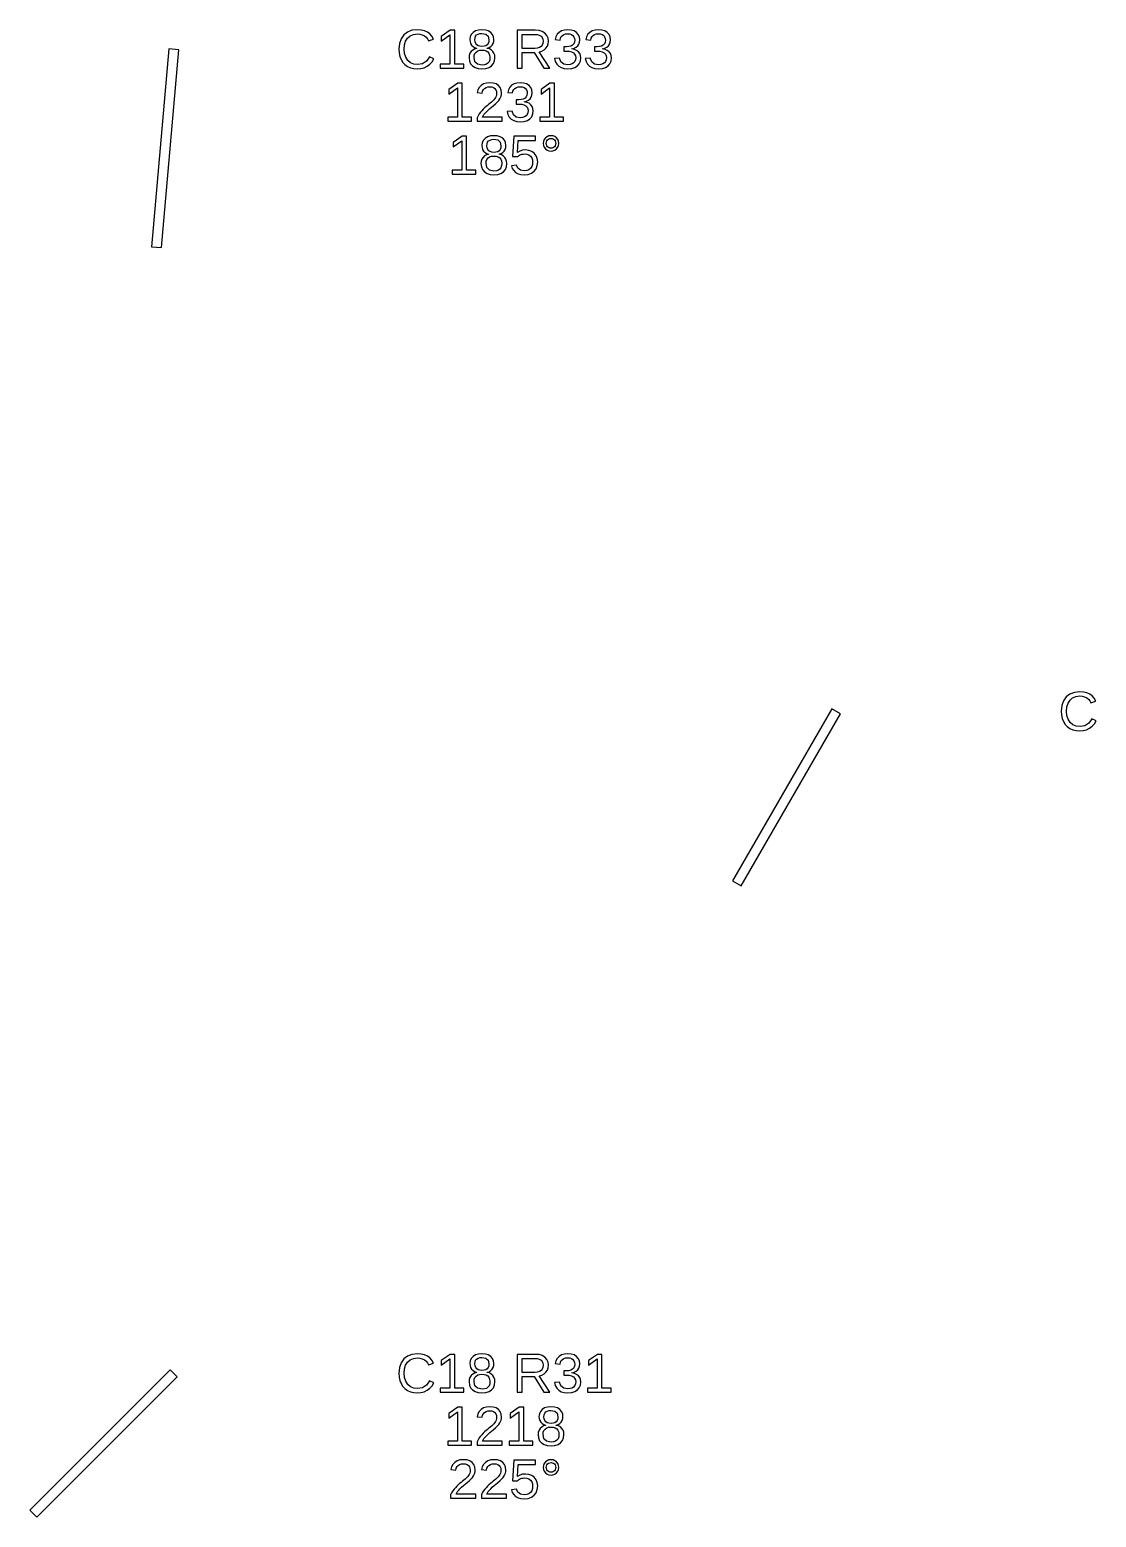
# Model space of a CAD drawing. Extents: x 206 to 2890, y 20 to 453.
# Drawn here: x 1902.3 to 2063.3, y 28.3 to 252.9 of the extents above; entities that cross this region are included whole.
import ezdxf

# ---------------------------------------------------------------- set-up
doc = ezdxf.new("R2010")
doc.units = 0
doc.layers.get('0').update_dxf_attribs({"linetype": 'CONTINUOUS'})

msp = doc.modelspace()

# ---------------------------------------------------------------- linework, layer by layer
for points in [[(1961.31, 247.093), (1961.81, 247.222), (1962.26, 247.437), (1962.66, 247.734), (1962.99, 248.109), (1963.26, 248.564), (1962.62, 248.881), (1962.15, 248.219), (1961.55, 247.821), (1960.81, 247.689), (1960.23, 247.76), (1959.73, 247.974), (1959.32, 248.33), (1959.01, 248.803), (1958.83, 249.368), (1958.77, 250.024), (1958.83, 250.685), (1959, 251.244), (1959.3, 251.703), (1959.7, 252.043), (1960.19, 252.247), (1960.78, 252.315), (1961.16, 252.286), (1961.51, 252.198), (1961.83, 252.051), (1962.09, 251.848), (1962.31, 251.593), (1962.47, 251.286), (1963.2, 251.53), (1962.97, 251.961), (1962.67, 252.315), (1962.3, 252.592), (1961.86, 252.791), (1961.35, 252.91), (1960.77, 252.95), (1959.96, 252.863), (1959.28, 252.604), (1958.72, 252.173), (1958.31, 251.589), (1958.06, 250.873), (1957.98, 250.024), (1958.02, 249.441), (1958.13, 248.913), (1958.31, 248.44), (1958.56, 248.028), (1958.89, 247.685), (1959.27, 247.41), (1959.72, 247.21), (1960.22, 247.09), (1960.77, 247.05)], [(1967.8, 247.754), (1966.41, 247.754), (1966.41, 252.864), (1965.73, 252.864), (1964.37, 251.933), (1964.37, 251.241), (1965.67, 252.165), (1965.67, 247.754), (1964.21, 247.754), (1964.21, 247.132), (1967.8, 247.132)], [(1971.11, 247.099), (1971.59, 247.247), (1971.98, 247.494), (1972.26, 247.828), (1972.42, 248.24), (1972.48, 248.731), (1972.45, 249.087), (1972.34, 249.401), (1972.17, 249.672), (1971.94, 249.892), (1971.66, 250.047), (1971.32, 250.138), (1971.32, 250.155), (1971.61, 250.247), (1971.86, 250.401), (1972.06, 250.614), (1972.22, 250.873), (1972.31, 251.159), (1972.34, 251.473), (1972.28, 251.895), (1972.12, 252.254), (1971.85, 252.551), (1971.48, 252.773), (1971.04, 252.906), (1970.51, 252.95), (1970, 252.905), (1969.56, 252.769), (1969.19, 252.543), (1968.92, 252.244), (1968.76, 251.89), (1968.7, 251.481), (1968.73, 251.167), (1968.82, 250.881), (1968.97, 250.623), (1969.18, 250.407), (1969.42, 250.248), (1969.71, 250.146), (1969.71, 250.13), (1969.4, 250.042), (1969.13, 249.888), (1968.89, 249.666), (1968.71, 249.391), (1968.61, 249.077), (1968.57, 248.722), (1968.63, 248.229), (1968.8, 247.816), (1969.09, 247.486), (1969.48, 247.244), (1969.96, 247.099), (1970.53, 247.05)], [(1970.21, 250.452), (1969.94, 250.538), (1969.73, 250.681), (1969.58, 250.88), (1969.48, 251.13), (1969.45, 251.432), (1969.48, 251.728), (1969.57, 251.971), (1969.72, 252.16), (1969.93, 252.296), (1970.19, 252.377), (1970.51, 252.405), (1971.1, 252.297), (1971.46, 251.972), (1971.58, 251.432), (1971.55, 251.11), (1971.46, 250.853), (1971.31, 250.661), (1971.1, 250.529), (1970.84, 250.45), (1970.52, 250.423)], [(1976.62, 249.512), (1978.4, 249.512), (1979.89, 247.132), (1980.79, 247.132), (1979.16, 249.601), (1979.57, 249.713), (1979.91, 249.896), (1980.19, 250.151), (1980.4, 250.463), (1980.52, 250.821), (1980.56, 251.225), (1980.5, 251.702), (1980.33, 252.104), (1980.03, 252.431), (1979.63, 252.672), (1979.14, 252.816), (1978.54, 252.864), (1975.84, 252.864), (1975.84, 247.132), (1976.62, 247.132)], [(1976.62, 250.126), (1976.62, 252.242), (1978.46, 252.242), (1978.85, 252.213), (1979.18, 252.125), (1979.44, 251.979), (1979.63, 251.778), (1979.74, 251.524), (1979.78, 251.217), (1979.74, 250.898), (1979.63, 250.63), (1979.44, 250.413), (1979.19, 250.254), (1978.87, 250.158), (1978.49, 250.126)], [(1984.07, 247.099), (1984.56, 247.244), (1984.94, 247.486), (1985.22, 247.816), (1985.39, 248.225), (1985.44, 248.714), (1985.4, 249.06), (1985.28, 249.363), (1985.09, 249.626), (1984.82, 249.835), (1984.48, 249.978), (1984.08, 250.057), (1984.08, 250.073), (1984.44, 250.179), (1984.74, 250.335), (1984.98, 250.539), (1985.15, 250.791), (1985.25, 251.089), (1985.29, 251.432), (1985.23, 251.875), (1985.07, 252.247), (1984.81, 252.549), (1984.45, 252.772), (1984, 252.905), (1983.47, 252.95), (1982.97, 252.906), (1982.54, 252.774), (1982.17, 252.555), (1981.89, 252.258), (1981.69, 251.892), (1981.59, 251.457), (1982.33, 251.4), (1982.39, 251.678), (1982.5, 251.911), (1982.68, 252.099), (1982.89, 252.237), (1983.16, 252.32), (1983.46, 252.348), (1983.78, 252.318), (1984.05, 252.229), (1984.26, 252.081), (1984.41, 251.882), (1984.5, 251.64), (1984.53, 251.355), (1984.5, 251.068), (1984.39, 250.826), (1984.2, 250.629), (1983.95, 250.483), (1983.64, 250.395), (1983.27, 250.366), (1982.87, 250.366), (1982.87, 249.731), (1983.28, 249.731), (1983.7, 249.702), (1984.05, 249.615), (1984.32, 249.469), (1984.52, 249.271), (1984.64, 249.028), (1984.68, 248.739), (1984.65, 248.41), (1984.54, 248.14), (1984.37, 247.929), (1984.13, 247.778), (1983.84, 247.687), (1983.5, 247.656), (1982.87, 247.769), (1982.45, 248.108), (1982.25, 248.674), (1981.49, 248.604), (1981.6, 248.134), (1981.81, 247.746), (1982.11, 247.443), (1982.49, 247.225), (1982.96, 247.094), (1983.5, 247.05)], [(1988.71, 247.099), (1989.19, 247.244), (1989.57, 247.486), (1989.85, 247.816), (1990.02, 248.225), (1990.08, 248.714), (1990.04, 249.06), (1989.92, 249.363), (1989.72, 249.626), (1989.45, 249.835), (1989.12, 249.978), (1988.72, 250.057), (1988.72, 250.073), (1989.08, 250.179), (1989.38, 250.335), (1989.61, 250.539), (1989.78, 250.791), (1989.89, 251.089), (1989.92, 251.432), (1989.87, 251.875), (1989.71, 252.247), (1989.44, 252.549), (1989.08, 252.772), (1988.63, 252.905), (1988.1, 252.95), (1987.61, 252.906), (1987.18, 252.774), (1986.81, 252.555), (1986.52, 252.258), (1986.33, 251.892), (1986.23, 251.457), (1986.96, 251.4), (1987.02, 251.678), (1987.14, 251.911), (1987.31, 252.099), (1987.53, 252.237), (1987.79, 252.32), (1988.09, 252.348), (1988.42, 252.318), (1988.69, 252.229), (1988.9, 252.081), (1989.05, 251.882), (1989.14, 251.64), (1989.17, 251.355), (1989.13, 251.068), (1989.02, 250.826), (1988.84, 250.629), (1988.58, 250.483), (1988.27, 250.395), (1987.9, 250.366), (1987.5, 250.366), (1987.5, 249.731), (1987.92, 249.731), (1988.34, 249.702), (1988.68, 249.615), (1988.96, 249.469), (1989.16, 249.271), (1989.28, 249.028), (1989.32, 248.739), (1989.28, 248.41), (1989.18, 248.14), (1989, 247.929), (1988.77, 247.778), (1988.48, 247.687), (1988.13, 247.656), (1987.5, 247.769), (1987.09, 248.108), (1986.88, 248.674), (1986.13, 248.604), (1986.24, 248.134), (1986.45, 247.746), (1986.74, 247.443), (1987.13, 247.225), (1987.59, 247.094), (1988.13, 247.05)], [(1924.75, 249.935), (1923.25, 250.065), (1920.64, 220.18), (1922.13, 220.049)], [(1969.86, 247.731), (1969.46, 248.126), (1969.33, 248.783), (1969.36, 249.098), (1969.47, 249.365), (1969.64, 249.583), (1969.88, 249.745), (1970.17, 249.842), (1970.51, 249.874), (1970.86, 249.844), (1971.16, 249.754), (1971.4, 249.603), (1971.58, 249.394), (1971.68, 249.126), (1971.72, 248.8), (1971.69, 248.42), (1971.59, 248.115), (1971.43, 247.886), (1971.2, 247.727), (1970.9, 247.631), (1970.54, 247.599)], [(1973.58, 239.754), (1970.59, 239.754), (1970.69, 239.946), (1970.82, 240.144), (1970.99, 240.346), (1971.19, 240.559), (1971.44, 240.789), (1971.73, 241.036), (1972.24, 241.457), (1972.62, 241.797), (1972.88, 242.057), (1973.07, 242.277), (1973.22, 242.496), (1973.34, 242.716), (1973.42, 242.936), (1973.47, 243.157), (1973.49, 243.379), (1973.44, 243.843), (1973.28, 244.23), (1973.03, 244.541), (1972.67, 244.768), (1972.23, 244.904), (1971.69, 244.95), (1971.2, 244.905), (1970.77, 244.769), (1970.4, 244.543), (1970.11, 244.24), (1969.92, 243.876), (1969.82, 243.448), (1970.57, 243.379), (1970.63, 243.663), (1970.75, 243.901), (1970.92, 244.093), (1971.14, 244.235), (1971.4, 244.319), (1971.69, 244.348), (1972, 244.319), (1972.25, 244.232), (1972.46, 244.087), (1972.62, 243.89), (1972.71, 243.646), (1972.74, 243.355), (1972.72, 243.13), (1972.67, 242.921), (1972.58, 242.728), (1972.46, 242.547), (1972.32, 242.37), (1972.16, 242.199), (1971.98, 242.031), (1971.78, 241.863), (1971.57, 241.695), (1971.36, 241.522), (1971.14, 241.34), (1970.92, 241.148), (1970.7, 240.943), (1970.49, 240.724), (1970.29, 240.488), (1970.1, 240.233), (1969.93, 239.953), (1969.78, 239.648), (1969.78, 239.132), (1973.58, 239.132)], [(1976.9, 239.099), (1977.38, 239.244), (1977.76, 239.486), (1978.04, 239.816), (1978.21, 240.225), (1978.27, 240.714), (1978.23, 241.06), (1978.11, 241.363), (1977.91, 241.626), (1977.64, 241.835), (1977.31, 241.978), (1976.91, 242.057), (1976.91, 242.073), (1977.27, 242.179), (1977.57, 242.335), (1977.8, 242.539), (1977.97, 242.791), (1978.08, 243.089), (1978.11, 243.432), (1978.06, 243.875), (1977.9, 244.247), (1977.63, 244.549), (1977.27, 244.772), (1976.82, 244.905), (1976.29, 244.95), (1975.8, 244.906), (1975.37, 244.774), (1975, 244.555), (1974.71, 244.258), (1974.52, 243.892), (1974.42, 243.457), (1975.15, 243.4), (1975.21, 243.678), (1975.33, 243.911), (1975.5, 244.099), (1975.72, 244.237), (1975.98, 244.32), (1976.28, 244.348), (1976.61, 244.318), (1976.88, 244.229), (1977.09, 244.081), (1977.24, 243.882), (1977.33, 243.64), (1977.36, 243.355), (1977.32, 243.068), (1977.21, 242.826), (1977.03, 242.629), (1976.77, 242.483), (1976.46, 242.395), (1976.09, 242.366), (1975.69, 242.366), (1975.69, 241.731), (1976.11, 241.731), (1976.53, 241.702), (1976.87, 241.615), (1977.15, 241.469), (1977.35, 241.271), (1977.47, 241.028), (1977.51, 240.739), (1977.47, 240.41), (1977.37, 240.14), (1977.19, 239.929), (1976.96, 239.778), (1976.67, 239.687), (1976.32, 239.656), (1975.69, 239.769), (1975.28, 240.108), (1975.07, 240.674), (1974.32, 240.604), (1974.43, 240.134), (1974.63, 239.746), (1974.93, 239.443), (1975.32, 239.225), (1975.78, 239.094), (1976.32, 239.05)], [(1968.96, 239.754), (1967.56, 239.754), (1967.56, 244.864), (1966.89, 244.864), (1965.53, 243.933), (1965.53, 243.241), (1966.83, 244.165), (1966.83, 239.754), (1965.37, 239.754), (1965.37, 239.132), (1968.96, 239.132)], [(1982.86, 239.754), (1981.47, 239.754), (1981.47, 244.864), (1980.79, 244.864), (1979.44, 243.933), (1979.44, 243.241), (1980.73, 244.165), (1980.73, 239.754), (1979.27, 239.754), (1979.27, 239.132), (1982.86, 239.132)], [(1969.61, 231.754), (1968.21, 231.754), (1968.21, 236.864), (1967.54, 236.864), (1966.18, 235.933), (1966.18, 235.241), (1967.48, 236.165), (1967.48, 231.754), (1966.02, 231.754), (1966.02, 231.132), (1969.61, 231.132)], [(1972.92, 231.099), (1973.4, 231.247), (1973.78, 231.494), (1974.06, 231.828), (1974.23, 232.24), (1974.29, 232.731), (1974.25, 233.087), (1974.15, 233.401), (1973.98, 233.672), (1973.75, 233.892), (1973.47, 234.047), (1973.13, 234.138), (1973.13, 234.155), (1973.42, 234.247), (1973.67, 234.401), (1973.87, 234.614), (1974.03, 234.873), (1974.12, 235.159), (1974.15, 235.473), (1974.09, 235.895), (1973.93, 236.254), (1973.66, 236.551), (1973.29, 236.773), (1972.84, 236.906), (1972.32, 236.95), (1971.81, 236.905), (1971.37, 236.769), (1971, 236.543), (1970.73, 236.244), (1970.57, 235.89), (1970.51, 235.481), (1970.54, 235.167), (1970.63, 234.881), (1970.78, 234.623), (1970.99, 234.407), (1971.23, 234.248), (1971.52, 234.146), (1971.52, 234.13), (1971.21, 234.042), (1970.93, 233.888), (1970.7, 233.666), (1970.52, 233.391), (1970.41, 233.077), (1970.38, 232.722), (1970.44, 232.229), (1970.61, 231.816), (1970.9, 231.486), (1971.29, 231.244), (1971.77, 231.099), (1972.34, 231.05)], [(1972.01, 234.452), (1971.75, 234.538), (1971.54, 234.681), (1971.39, 234.88), (1971.29, 235.13), (1971.26, 235.432), (1971.29, 235.728), (1971.38, 235.971), (1971.53, 236.16), (1971.74, 236.296), (1972, 236.377), (1972.32, 236.405), (1972.91, 236.297), (1973.27, 235.972), (1973.39, 235.432), (1973.36, 235.11), (1973.27, 234.853), (1973.11, 234.661), (1972.91, 234.529), (1972.64, 234.45), (1972.33, 234.423)], [(1977.49, 231.108), (1977.99, 231.282), (1978.4, 231.571), (1978.7, 231.961), (1978.88, 232.437), (1978.94, 232.999), (1978.88, 233.497), (1978.71, 233.929), (1978.43, 234.293), (1978.06, 234.569), (1977.61, 234.734), (1977.08, 234.789), (1976.64, 234.749), (1976.24, 234.627), (1975.9, 234.423), (1976.01, 236.242), (1978.6, 236.242), (1978.6, 236.864), (1975.34, 236.864), (1975.15, 233.78), (1975.87, 233.78), (1976.04, 233.915), (1976.21, 234.021), (1976.38, 234.098), (1976.56, 234.15), (1976.74, 234.181), (1976.93, 234.191), (1977.29, 234.154), (1977.59, 234.043), (1977.84, 233.858), (1978.03, 233.612), (1978.14, 233.321), (1978.17, 232.983), (1978.14, 232.597), (1978.03, 232.271), (1977.84, 232.004), (1977.59, 231.806), (1977.28, 231.688), (1976.92, 231.648), (1976.36, 231.743), (1975.96, 232.026), (1975.73, 232.499), (1974.98, 232.413), (1975.11, 232.006), (1975.32, 231.668), (1975.61, 231.4), (1975.97, 231.206), (1976.4, 231.089), (1976.9, 231.05)], [(1981.25, 234.668), (1981.53, 234.781), (1981.77, 234.968), (1981.96, 235.21), (1982.08, 235.484), (1982.12, 235.79), (1982.08, 236.097), (1981.97, 236.371), (1981.78, 236.612), (1981.53, 236.8), (1981.26, 236.912), (1980.95, 236.95), (1980.64, 236.912), (1980.36, 236.798), (1980.12, 236.608), (1979.93, 236.365), (1979.82, 236.093), (1979.78, 235.79), (1979.82, 235.488), (1979.93, 235.215), (1980.13, 234.972), (1980.37, 234.783), (1980.64, 234.669), (1980.95, 234.631)], [(1980.76, 235.082), (1980.59, 235.154), (1980.44, 235.274), (1980.32, 235.427), (1980.25, 235.599), (1980.23, 235.79), (1980.25, 235.981), (1980.32, 236.154), (1980.44, 236.307), (1980.59, 236.427), (1980.76, 236.499), (1980.95, 236.523), (1981.14, 236.499), (1981.31, 236.429), (1981.46, 236.311), (1981.58, 236.159), (1981.65, 235.986), (1981.67, 235.79), (1981.65, 235.597), (1981.58, 235.424), (1981.46, 235.271), (1981.31, 235.153), (1981.14, 235.082), (1980.95, 235.058)], [(1971.67, 231.731), (1971.27, 232.126), (1971.14, 232.783), (1971.17, 233.098), (1971.27, 233.365), (1971.45, 233.583), (1971.68, 233.745), (1971.97, 233.842), (1972.32, 233.874), (1972.67, 233.844), (1972.97, 233.754), (1973.21, 233.603), (1973.39, 233.394), (1973.49, 233.126), (1973.53, 232.8), (1973.5, 232.42), (1973.4, 232.115), (1973.23, 231.886), (1973.01, 231.727), (1972.71, 231.631), (1972.34, 231.599)], [(2061.31, 147.093), (2061.81, 147.222), (2062.26, 147.437), (2062.66, 147.734), (2062.99, 148.109), (2063.26, 148.564), (2062.62, 148.881), (2062.15, 148.219), (2061.55, 147.821), (2060.81, 147.689), (2060.23, 147.76), (2059.73, 147.974), (2059.32, 148.33), (2059.01, 148.803), (2058.83, 149.368), (2058.77, 150.024), (2058.83, 150.685), (2059, 151.244), (2059.3, 151.703), (2059.7, 152.043), (2060.19, 152.247), (2060.78, 152.315), (2061.16, 152.286), (2061.51, 152.198), (2061.83, 152.051), (2062.09, 151.848), (2062.31, 151.593), (2062.47, 151.286), (2063.2, 151.53), (2062.97, 151.961), (2062.67, 152.315), (2062.3, 152.592), (2061.86, 152.791), (2061.35, 152.91), (2060.77, 152.95), (2059.96, 152.863), (2059.28, 152.604), (2058.72, 152.173), (2058.31, 151.589), (2058.06, 150.873), (2057.98, 150.024), (2058.02, 149.441), (2058.13, 148.913), (2058.31, 148.44), (2058.56, 148.028), (2058.89, 147.685), (2059.27, 147.41), (2059.72, 147.21), (2060.22, 147.09), (2060.77, 147.05)], [(2024.65, 149.625), (2023.35, 150.375), (2008.35, 124.394), (2009.65, 123.644)], [(1961.31, 47.0931), (1961.81, 47.2219), (1962.26, 47.4367), (1962.66, 47.7337), (1962.99, 48.1094), (1963.26, 48.5637), (1962.62, 48.8811), (1962.15, 48.2188), (1961.55, 47.8214), (1960.81, 47.6889), (1960.23, 47.7601), (1959.73, 47.9737), (1959.32, 48.3297), (1959.01, 48.8028), (1958.83, 49.3677), (1958.77, 50.0244), (1958.83, 50.6847), (1959, 51.2441), (1959.3, 51.7027), (1959.7, 52.0429), (1960.19, 52.2471), (1960.78, 52.3151), (1961.16, 52.2857), (1961.51, 52.1976), (1961.83, 52.0506), (1962.09, 51.8481), (1962.31, 51.5932), (1962.47, 51.2857), (1963.2, 51.5298), (1962.97, 51.9607), (1962.67, 52.3146), (1962.3, 52.5918), (1961.86, 52.7907), (1961.35, 52.9101), (1960.77, 52.9498), (1959.96, 52.8635), (1959.28, 52.6045), (1958.72, 52.1727), (1958.31, 51.5886), (1958.06, 50.8725), (1957.98, 50.0244), (1958.02, 49.4415), (1958.13, 48.9132), (1958.31, 48.4396), (1958.56, 48.0278), (1958.89, 47.6847), (1959.27, 47.4102), (1959.72, 47.2102), (1960.22, 47.0902), (1960.77, 47.0502)], [(1967.8, 47.754), (1966.41, 47.754), (1966.41, 52.8644), (1965.73, 52.8644), (1964.37, 51.9327), (1964.37, 51.241), (1965.67, 52.1646), (1965.67, 47.754), (1964.21, 47.754), (1964.21, 47.1315), (1967.8, 47.1315)], [(1971.11, 47.0994), (1971.59, 47.2473), (1971.98, 47.4936), (1972.26, 47.8282), (1972.42, 48.2405), (1972.48, 48.7305), (1972.45, 49.0865), (1972.34, 49.4005), (1972.17, 49.6725), (1971.94, 49.8915), (1971.66, 50.0468), (1971.32, 50.1383), (1971.32, 50.1546), (1971.61, 50.2473), (1971.86, 50.4005), (1972.06, 50.6143), (1972.22, 50.8725), (1972.31, 51.1587), (1972.34, 51.4729), (1972.28, 51.8947), (1972.12, 52.2541), (1971.85, 52.5511), (1971.48, 52.7726), (1971.04, 52.9055), (1970.51, 52.9498), (1970, 52.9046), (1969.56, 52.769), (1969.19, 52.5429), (1968.92, 52.2441), (1968.76, 51.8901), (1968.7, 51.481), (1968.73, 51.1668), (1968.82, 50.8806), (1968.97, 50.6225), (1969.18, 50.4069), (1969.42, 50.2482), (1969.71, 50.1465), (1969.71, 50.1302), (1969.4, 50.0425), (1969.13, 49.8879), (1968.89, 49.6663), (1968.71, 49.3915), (1968.61, 49.0768), (1968.57, 48.7224), (1968.63, 48.2287), (1968.8, 47.8164), (1969.09, 47.4855), (1969.48, 47.2437), (1969.96, 47.0985), (1970.53, 47.0502)], [(1970.21, 50.4518), (1969.94, 50.5379), (1969.73, 50.6815), (1969.58, 50.8797), (1969.48, 51.13), (1969.45, 51.4322), (1969.48, 51.7283), (1969.57, 51.9711), (1969.72, 52.1605), (1969.93, 52.2961), (1970.19, 52.3775), (1970.51, 52.4046), (1971.1, 52.2966), (1971.46, 51.9724), (1971.58, 51.4322), (1971.55, 51.1096), (1971.46, 50.8526), (1971.31, 50.6611), (1971.1, 50.5289), (1970.84, 50.4496), (1970.52, 50.4231)], [(1976.62, 49.5117), (1978.4, 49.5117), (1979.89, 47.1315), (1980.79, 47.1315), (1979.16, 49.6012), (1979.57, 49.7129), (1979.91, 49.896), (1980.19, 50.1505), (1980.4, 50.4634), (1980.52, 50.8214), (1980.56, 51.2247), (1980.5, 51.7023), (1980.33, 52.1044), (1980.03, 52.4311), (1979.63, 52.6718), (1979.14, 52.8163), (1978.54, 52.8644), (1975.84, 52.8644), (1975.84, 47.1315), (1976.62, 47.1315)], [(1976.62, 50.1261), (1976.62, 52.2419), (1978.46, 52.2419), (1978.85, 52.2127), (1979.18, 52.1253), (1979.44, 51.9795), (1979.63, 51.7781), (1979.74, 51.5238), (1979.78, 51.2166), (1979.74, 50.8976), (1979.63, 50.6298), (1979.44, 50.413), (1979.19, 50.2536), (1978.87, 50.158), (1978.49, 50.1261)], [(1984.07, 47.0985), (1984.56, 47.2437), (1984.94, 47.4855), (1985.22, 47.8155), (1985.39, 48.2251), (1985.44, 48.7143), (1985.4, 49.0597), (1985.28, 49.3635), (1985.09, 49.6257), (1984.82, 49.8345), (1984.48, 49.9783), (1984.08, 50.0569), (1984.08, 50.0732), (1984.44, 50.1792), (1984.74, 50.3345), (1984.98, 50.5391), (1985.15, 50.7911), (1985.25, 51.0888), (1985.29, 51.4322), (1985.23, 51.8746), (1985.07, 52.2468), (1984.81, 52.549), (1984.45, 52.7717), (1984, 52.9053), (1983.47, 52.9498), (1982.97, 52.906), (1982.54, 52.7744), (1982.17, 52.5552), (1981.89, 52.2577), (1981.69, 51.8915), (1981.59, 51.4566), (1982.33, 51.3996), (1982.39, 51.6781), (1982.5, 51.9114), (1982.68, 52.0995), (1982.89, 52.2374), (1983.16, 52.3201), (1983.46, 52.3477), (1983.78, 52.3181), (1984.05, 52.2292), (1984.26, 52.0812), (1984.41, 51.882), (1984.5, 51.6399), (1984.53, 51.3549), (1984.5, 51.068), (1984.39, 50.826), (1984.2, 50.6286), (1983.95, 50.4828), (1983.64, 50.3953), (1983.27, 50.3662), (1982.87, 50.3662), (1982.87, 49.7314), (1983.28, 49.7314), (1983.7, 49.7023), (1984.05, 49.6148), (1984.32, 49.469), (1984.52, 49.2712), (1984.64, 49.0278), (1984.68, 48.7387), (1984.65, 48.41), (1984.54, 48.1401), (1984.37, 47.929), (1984.13, 47.7775), (1983.84, 47.6867), (1983.5, 47.6564), (1982.87, 47.7694), (1982.45, 48.1085), (1982.25, 48.6736), (1981.49, 48.6044), (1981.6, 48.1336), (1981.81, 47.7464), (1982.11, 47.4428), (1982.49, 47.2247), (1982.96, 47.0938), (1983.5, 47.0502)], [(1990.04, 47.754), (1988.64, 47.754), (1988.64, 52.8644), (1987.97, 52.8644), (1986.61, 51.9327), (1986.61, 51.241), (1987.91, 52.1646), (1987.91, 47.754), (1986.45, 47.754), (1986.45, 47.1315), (1990.04, 47.1315)], [(1924.53, 49.4697), (1923.47, 50.5303), (1902.26, 29.3171), (1903.32, 28.2565)], [(1969.86, 47.731), (1969.46, 48.1256), (1969.33, 48.7834), (1969.36, 49.0983), (1969.47, 49.3648), (1969.64, 49.5829), (1969.88, 49.7446), (1970.17, 49.8416), (1970.51, 49.8739), (1970.86, 49.8438), (1971.16, 49.7536), (1971.4, 49.6033), (1971.58, 49.3938), (1971.68, 49.1259), (1971.72, 48.7997), (1971.69, 48.4197), (1971.59, 48.1152), (1971.43, 47.8863), (1971.2, 47.7269), (1970.9, 47.6313), (1970.54, 47.5994)], [(1973.58, 39.754), (1970.59, 39.754), (1970.69, 39.9464), (1970.82, 40.1437), (1970.99, 40.346), (1971.19, 40.5592), (1971.44, 40.7891), (1971.73, 41.0357), (1972.24, 41.4566), (1972.62, 41.797), (1972.88, 42.0569), (1973.07, 42.2767), (1973.22, 42.4964), (1973.34, 42.7161), (1973.42, 42.9363), (1973.47, 43.1573), (1973.49, 43.3793), (1973.44, 43.8429), (1973.28, 44.2301), (1973.03, 44.5409), (1972.67, 44.7681), (1972.23, 44.9044), (1971.69, 44.9498), (1971.2, 44.9046), (1970.77, 44.769), (1970.4, 44.5429), (1970.11, 44.2405), (1969.92, 43.8757), (1969.82, 43.4485), (1970.57, 43.3793), (1970.63, 43.663), (1970.75, 43.901), (1970.92, 44.0933), (1971.14, 44.2346), (1971.4, 44.3194), (1971.69, 44.3477), (1972, 44.3187), (1972.25, 44.2319), (1972.46, 44.0873), (1972.62, 43.8902), (1972.71, 43.646), (1972.74, 43.3549), (1972.72, 43.1297), (1972.67, 42.9209), (1972.58, 42.7283), (1972.46, 42.5465), (1972.32, 42.3702), (1972.16, 42.1993), (1971.98, 42.0312), (1971.78, 41.863), (1971.57, 41.6948), (1971.36, 41.5219), (1971.14, 41.3395), (1970.92, 41.1476), (1970.7, 40.9432), (1970.49, 40.7235), (1970.29, 40.4884), (1970.1, 40.2332), (1969.93, 39.9532), (1969.78, 39.6482), (1969.78, 39.1315), (1973.58, 39.1315)], [(1981.53, 39.0994), (1982.02, 39.2473), (1982.4, 39.4936), (1982.68, 39.8282), (1982.85, 40.2405), (1982.91, 40.7305), (1982.87, 41.0865), (1982.77, 41.4005), (1982.6, 41.6725), (1982.37, 41.8915), (1982.09, 42.0468), (1981.75, 42.1383), (1981.75, 42.1546), (1982.04, 42.2473), (1982.29, 42.4005), (1982.49, 42.6143), (1982.64, 42.8725), (1982.73, 43.1587), (1982.76, 43.4729), (1982.71, 43.8947), (1982.55, 44.2541), (1982.27, 44.5511), (1981.91, 44.7726), (1981.46, 44.9055), (1980.94, 44.9498), (1980.42, 44.9046), (1979.99, 44.769), (1979.62, 44.5429), (1979.35, 44.2441), (1979.19, 43.8901), (1979.13, 43.481), (1979.16, 43.1668), (1979.25, 42.8806), (1979.4, 42.6225), (1979.6, 42.4069), (1979.85, 42.2482), (1980.14, 42.1465), (1980.14, 42.1302), (1979.83, 42.0425), (1979.55, 41.8879), (1979.32, 41.6663), (1979.14, 41.3915), (1979.03, 41.0768), (1979, 40.7224), (1979.05, 40.2287), (1979.23, 39.8164), (1979.52, 39.4855), (1979.91, 39.2437), (1980.39, 39.0985), (1980.95, 39.0502)], [(1968.96, 39.754), (1967.56, 39.754), (1967.56, 44.8644), (1966.89, 44.8644), (1965.53, 43.9327), (1965.53, 43.241), (1966.83, 44.1646), (1966.83, 39.754), (1965.37, 39.754), (1965.37, 39.1315), (1968.96, 39.1315)], [(1978.23, 39.754), (1976.83, 39.754), (1976.83, 44.8644), (1976.16, 44.8644), (1974.8, 43.9327), (1974.8, 43.241), (1976.1, 44.1646), (1976.1, 39.754), (1974.63, 39.754), (1974.63, 39.1315), (1978.23, 39.1315)], [(1980.63, 42.4518), (1980.37, 42.5379), (1980.16, 42.6815), (1980, 42.8797), (1979.91, 43.13), (1979.88, 43.4322), (1979.91, 43.7283), (1980, 43.9711), (1980.15, 44.1605), (1980.36, 44.2961), (1980.62, 44.3775), (1980.94, 44.4046), (1981.53, 44.2966), (1981.89, 43.9724), (1982, 43.4322), (1981.97, 43.1096), (1981.88, 42.8526), (1981.73, 42.6611), (1981.53, 42.5289), (1981.26, 42.4496), (1980.95, 42.4231)], [(1980.29, 39.731), (1979.89, 40.1256), (1979.75, 40.7834), (1979.79, 41.0983), (1979.89, 41.3648), (1980.07, 41.5829), (1980.3, 41.7446), (1980.59, 41.8416), (1980.94, 41.8739), (1981.29, 41.8438), (1981.59, 41.7536), (1981.83, 41.6033), (1982, 41.3938), (1982.11, 41.1259), (1982.15, 40.7997), (1982.11, 40.4197), (1982.02, 40.1152), (1981.85, 39.8863), (1981.62, 39.7269), (1981.33, 39.6313), (1980.96, 39.5994)], [(1969.6, 31.754), (1966.61, 31.754), (1966.71, 31.9464), (1966.84, 32.1437), (1967.01, 32.346), (1967.21, 32.5592), (1967.46, 32.7891), (1967.75, 33.0357), (1968.26, 33.4566), (1968.64, 33.797), (1968.9, 34.0569), (1969.09, 34.2767), (1969.24, 34.4964), (1969.36, 34.7161), (1969.44, 34.9363), (1969.49, 35.1573), (1969.51, 35.3793), (1969.46, 35.8429), (1969.3, 36.2301), (1969.04, 36.5409), (1968.69, 36.7681), (1968.24, 36.9044), (1967.71, 36.9498), (1967.21, 36.9046), (1966.78, 36.769), (1966.42, 36.5429), (1966.13, 36.2405), (1965.93, 35.8757), (1965.83, 35.4485), (1966.58, 35.3793), (1966.65, 35.663), (1966.76, 35.901), (1966.94, 36.0933), (1967.16, 36.2346), (1967.42, 36.3194), (1967.71, 36.3477), (1968.01, 36.3187), (1968.27, 36.2319), (1968.48, 36.0873), (1968.63, 35.8902), (1968.72, 35.646), (1968.75, 35.3549), (1968.74, 35.1297), (1968.68, 34.9209), (1968.59, 34.7283), (1968.48, 34.5465), (1968.34, 34.3702), (1968.17, 34.1993), (1967.99, 34.0312), (1967.8, 33.863), (1967.59, 33.6948), (1967.37, 33.5219), (1967.16, 33.3395), (1966.94, 33.1476), (1966.72, 32.9432), (1966.51, 32.7235), (1966.31, 32.4884), (1966.12, 32.2332), (1965.95, 31.9532), (1965.8, 31.6482), (1965.8, 31.1315), (1969.6, 31.1315)], [(1974.23, 31.754), (1971.24, 31.754), (1971.34, 31.9464), (1971.47, 32.1437), (1971.64, 32.346), (1971.85, 32.5592), (1972.09, 32.7891), (1972.38, 33.0357), (1972.89, 33.4566), (1973.27, 33.797), (1973.54, 34.0569), (1973.72, 34.2767), (1973.87, 34.4964), (1973.99, 34.7161), (1974.07, 34.9363), (1974.13, 35.1573), (1974.14, 35.3793), (1974.09, 35.8429), (1973.94, 36.2301), (1973.68, 36.5409), (1973.32, 36.7681), (1972.88, 36.9044), (1972.34, 36.9498), (1971.85, 36.9046), (1971.42, 36.769), (1971.05, 36.5429), (1970.76, 36.2405), (1970.57, 35.8757), (1970.47, 35.4485), (1971.22, 35.3793), (1971.28, 35.663), (1971.4, 35.901), (1971.57, 36.0933), (1971.79, 36.2346), (1972.05, 36.3194), (1972.34, 36.3477), (1972.65, 36.3187), (1972.9, 36.2319), (1973.11, 36.0873), (1973.27, 35.8902), (1973.36, 35.646), (1973.39, 35.3549), (1973.37, 35.1297), (1973.32, 34.9209), (1973.23, 34.7283), (1973.11, 34.5465), (1972.97, 34.3702), (1972.81, 34.1993), (1972.63, 34.0312), (1972.43, 33.863), (1972.22, 33.6948), (1972.01, 33.5219), (1971.79, 33.3395), (1971.57, 33.1476), (1971.35, 32.9432), (1971.14, 32.7235), (1970.94, 32.4884), (1970.75, 32.2332), (1970.58, 31.9532), (1970.44, 31.6482), (1970.44, 31.1315), (1974.23, 31.1315)], [(1977.49, 31.108), (1977.99, 31.2816), (1978.4, 31.571), (1978.7, 31.9611), (1978.88, 32.4371), (1978.94, 32.9991), (1978.88, 33.4973), (1978.71, 33.9285), (1978.43, 34.2929), (1978.06, 34.5687), (1977.61, 34.7341), (1977.08, 34.7893), (1976.64, 34.7486), (1976.24, 34.6266), (1975.9, 34.4231), (1976.01, 36.2419), (1978.6, 36.2419), (1978.6, 36.8644), (1975.34, 36.8644), (1975.15, 33.7803), (1975.87, 33.7803), (1976.04, 33.915), (1976.21, 34.0208), (1976.38, 34.0976), (1976.56, 34.1496), (1976.74, 34.1808), (1976.93, 34.1912), (1977.29, 34.1541), (1977.59, 34.0429), (1977.84, 33.8576), (1978.03, 33.6121), (1978.14, 33.3205), (1978.17, 32.9828), (1978.14, 32.5974), (1978.03, 32.2712), (1977.84, 32.0042), (1977.59, 31.8065), (1977.28, 31.6878), (1976.92, 31.6482), (1976.36, 31.7427), (1975.96, 32.0262), (1975.73, 32.4986), (1974.98, 32.4132), (1975.11, 32.0059), (1975.32, 31.6682), (1975.61, 31.4001), (1975.97, 31.2057), (1976.4, 31.089), (1976.9, 31.0502)], [(1981.25, 34.6682), (1981.53, 34.7807), (1981.77, 34.9683), (1981.96, 35.2098), (1982.08, 35.4837), (1982.12, 35.7902), (1982.08, 36.0967), (1981.97, 36.3707), (1981.78, 36.6121), (1981.53, 36.7997), (1981.26, 36.9123), (1980.95, 36.9498), (1980.64, 36.9119), (1980.36, 36.7979), (1980.12, 36.608), (1979.93, 36.3653), (1979.82, 36.0927), (1979.78, 35.7902), (1979.82, 35.4878), (1979.93, 35.2152), (1980.13, 34.9724), (1980.37, 34.7826), (1980.64, 34.6686), (1980.95, 34.6307)], [(1980.76, 35.0818), (1980.59, 35.1537), (1980.44, 35.2735), (1980.32, 35.4268), (1980.25, 35.599), (1980.23, 35.7902), (1980.25, 35.9814), (1980.32, 36.1537), (1980.44, 36.3069), (1980.59, 36.4268), (1980.76, 36.4987), (1980.95, 36.5226), (1981.14, 36.4991), (1981.31, 36.4286), (1981.46, 36.311), (1981.58, 36.1591), (1981.65, 35.9855), (1981.67, 35.7902), (1981.65, 35.597), (1981.58, 35.424), (1981.46, 35.2715), (1981.31, 35.1528), (1981.14, 35.0816), (1980.95, 35.0579)]]:
    msp.add_lwpolyline(points, close=True)

doc.saveas('drawing.dxf')
